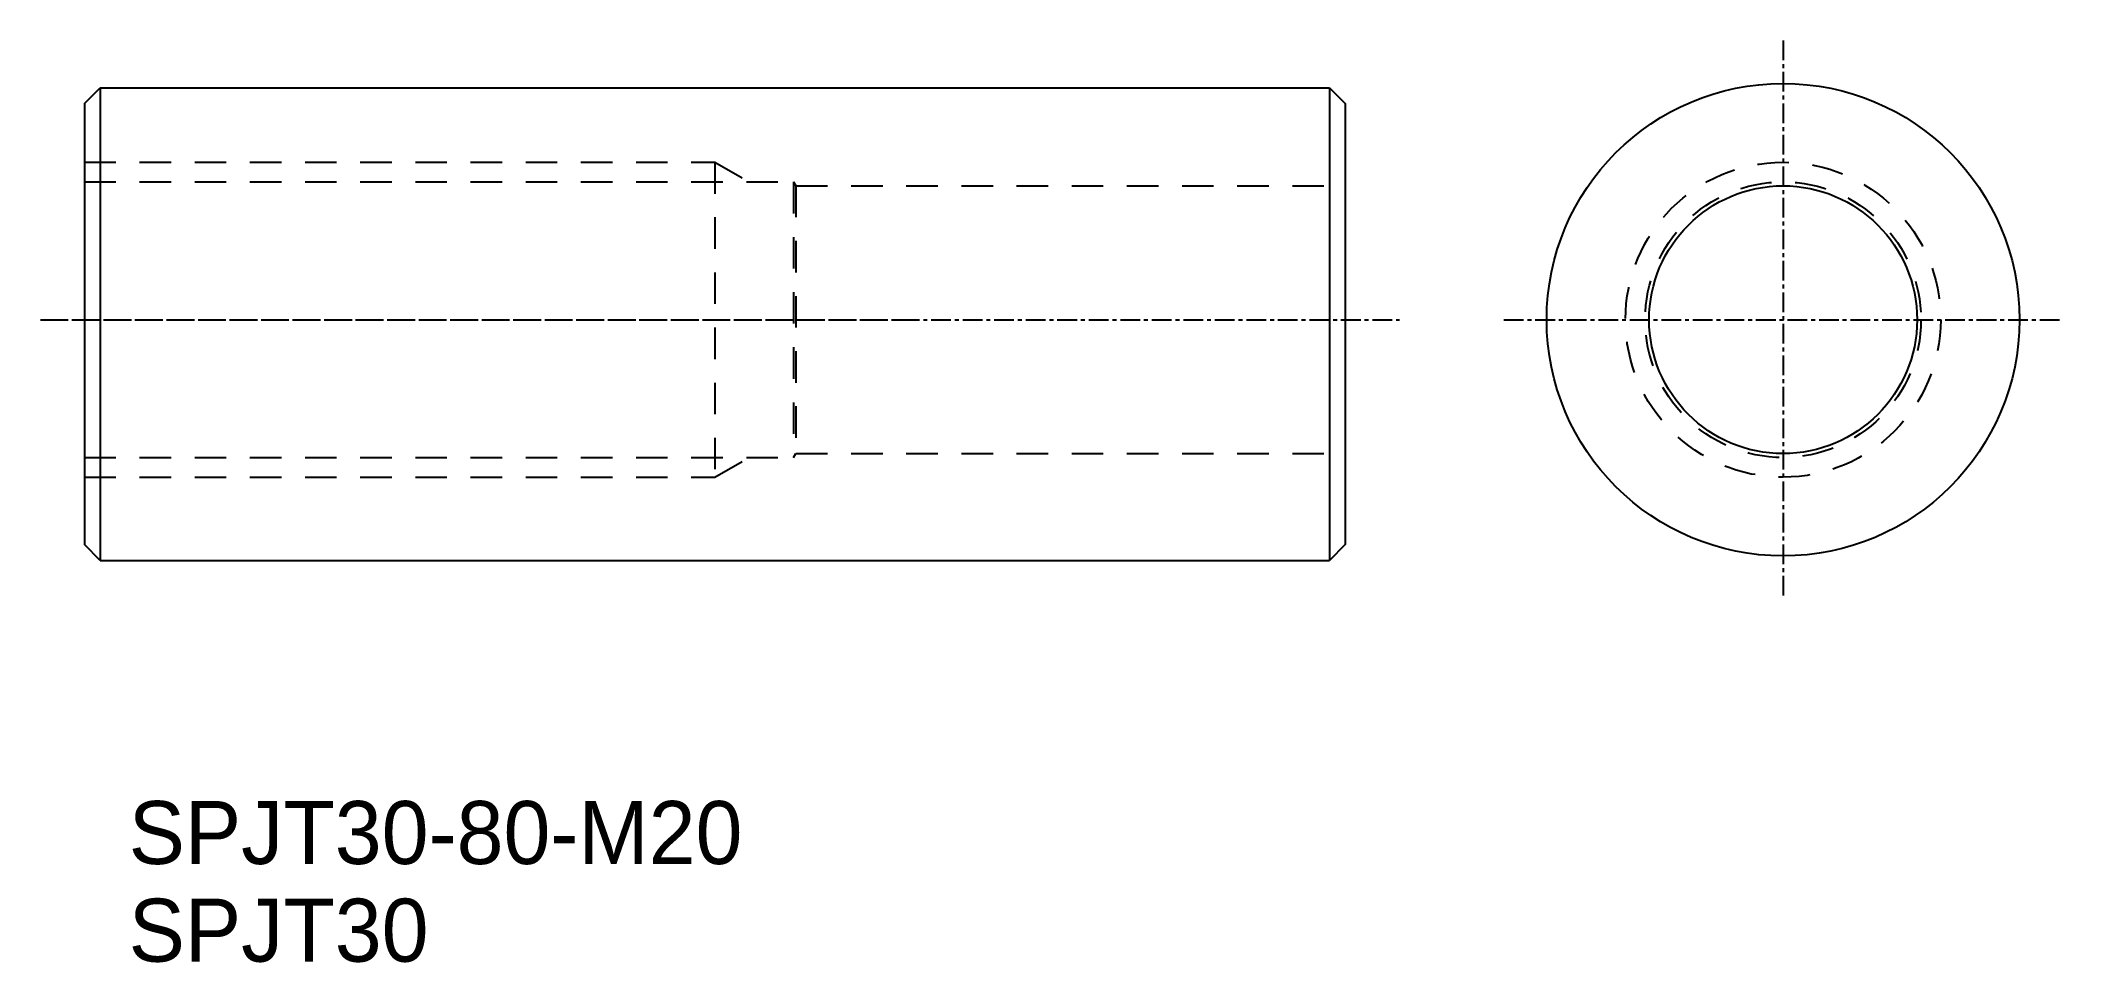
# Model space of a CAD drawing. Extents: x 299 to 428, y 96 to 154.
import ezdxf

# ---------------------------------------------------------------- set-up
doc = ezdxf.new("R2010")
doc.units = 0
doc.linetypes.add('CENTER', pattern=[2, 1.25, -0.25, 0.25, -0.25])
doc.linetypes.add('DASHED', pattern=[3.5, 2, -1.5])
doc.layers.get('0').update_dxf_attribs({"linetype": 'CONTINUOUS'})
doc.layers.add('CENTER', color=1, linetype='CENTER')

msp = doc.modelspace()

# ---------------------------------------------------------------- linework, layer by layer
at = {"color": 7, "linetype": 'CONTINUOUS'}
for p, q in [((302.04, 150.44), (303.04, 151.44)), ((303.04, 151.44), (381.04, 151.44)), ((303.04, 151.44), (303.04, 121.44)), ((381.04, 151.44), (381.04, 121.44)), ((381.04, 151.44), (382.04, 150.44)), ((302.04, 150.44), (302.04, 122.44)), ((382.04, 150.44), (382.04, 122.44)), ((303.04, 121.44), (302.04, 122.44)), ((382.04, 122.44), (381.04, 121.44)), ((303.04, 121.44), (381.04, 121.44))]:
    msp.add_line(p, q, dxfattribs=at)
for p, q in [((322.54, 151.44), (322.54, 151.44)), ((342.04, 151.44), (342.04, 151.44)), ((302.04, 146.72), (302.04, 126.72))]:
    msp.add_line(p, q)
at = {"color": 3, "linetype": 'DASHED'}
for p, q in [((302.04, 146.72), (342.04, 146.72)), ((342.04, 146.72), (342.04, 126.72)), ((342.04, 146.72), (344.21, 145.47)), ((302.04, 145.47), (347.04, 145.47)), ((347.04, 145.47), (347.04, 127.97)), ((347.04, 145.47), (347.19, 145.22)), ((347.19, 145.22), (382.04, 145.22)), ((347.19, 145.22), (347.19, 128.22)), ((302.04, 127.97), (347.04, 127.97)), ((342.04, 126.72), (344.21, 127.97)), ((347.04, 127.97), (347.19, 128.22)), ((347.19, 128.22), (382.04, 128.22)), ((302.04, 126.72), (342.04, 126.72))]:
    msp.add_line(p, q, dxfattribs=at)
at = {"color": 7, "linetype": 'CONTINUOUS'}
for radius in [15, 8.5]:
    msp.add_circle((409.82, 136.72), radius, dxfattribs=at)
at = {"color": 3, "linetype": 'DASHED'}
for radius in [10, 8.75]:
    msp.add_circle((409.82, 136.72), radius, dxfattribs=at)
at = {"layer": 'CENTER', "color": 1, "linetype": 'CENTER'}
for p, q in [((409.82, 154.45), (409.82, 119)), ((299.25, 136.72), (354.05, 136.72)), ((299.77, 136.72), (385.48, 136.72)), ((392.1, 136.72), (427.55, 136.72))]:
    msp.add_line(p, q, dxfattribs=at)

# ---------------------------------------------------------------- texts
at = {"color": 7, "linetype": 'CONTINUOUS'}
for s, p in [('SPJT30-80-M20', (304.85, 102.16)), ('SPJT30', (304.85, 95.96))]:
    msp.add_text(s, height=4, dxfattribs=at).set_placement(p)

doc.saveas('drawing.dxf')
